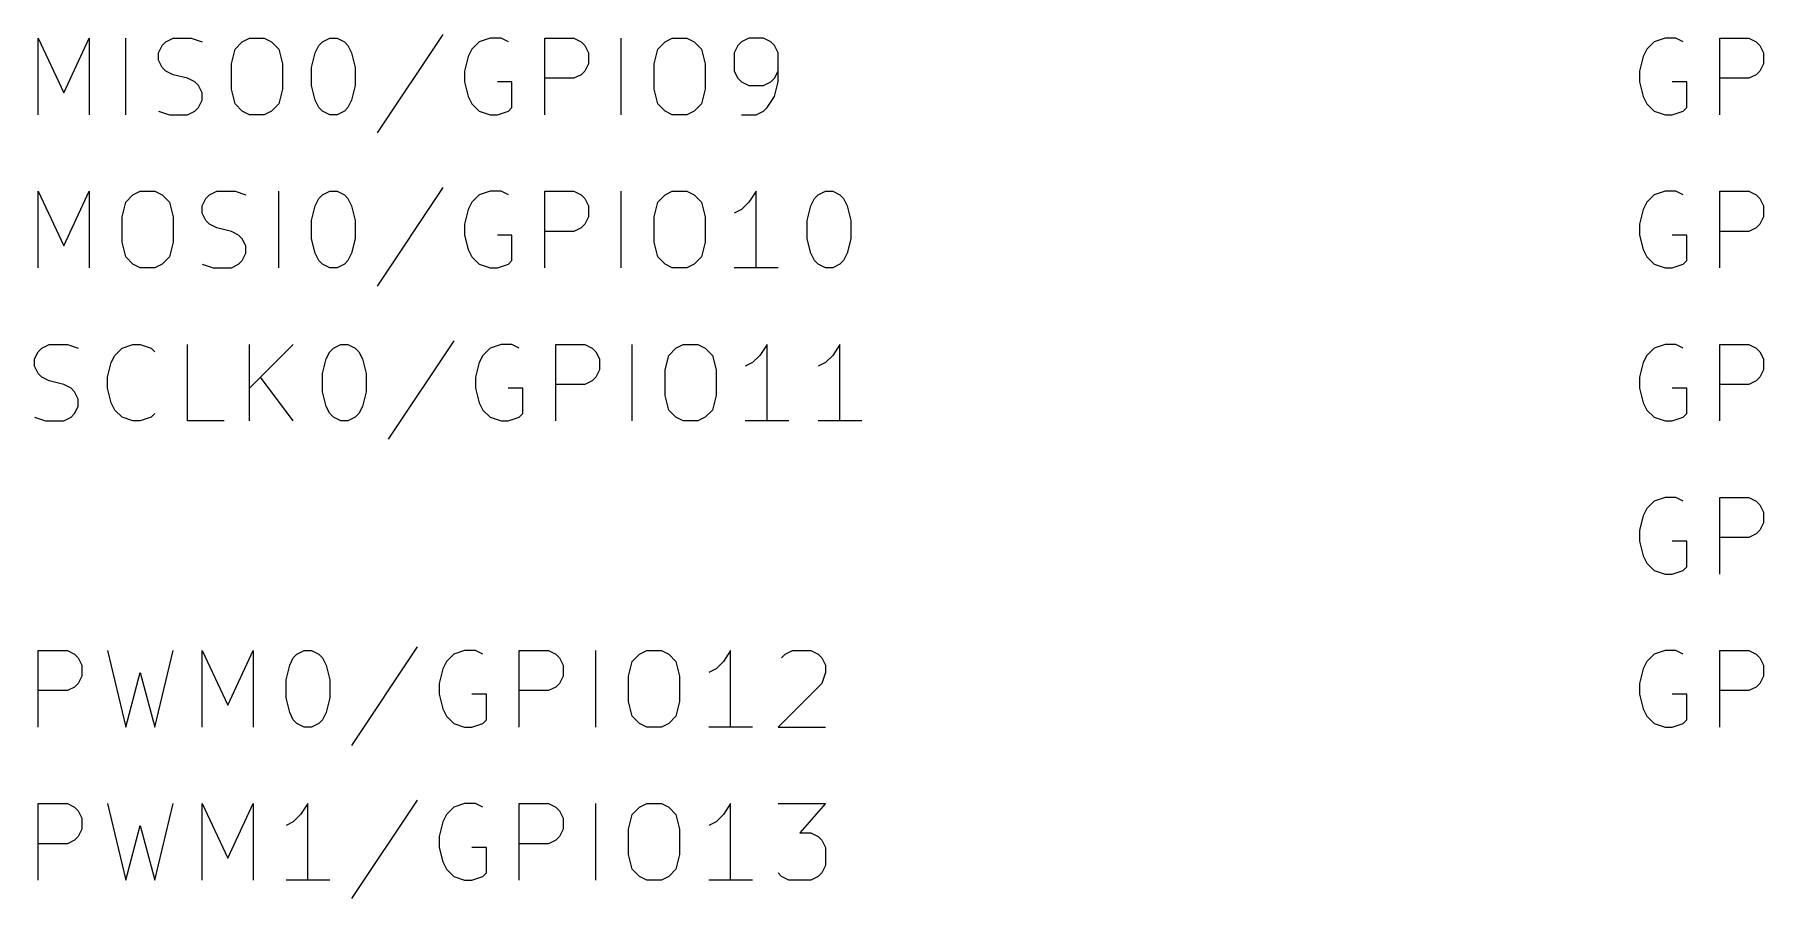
# Model space of a CAD drawing. Extents: x 0.4 to 11.3, y -7.9 to -0.4.
# Drawn here: x 6.6 to 7.729, y -3.985 to -3.421 of the extents above; entities that cross this region are included whole.
import ezdxf

# ---------------------------------------------------------------- set-up
doc = ezdxf.new("R2010")
doc.units = 0
doc.header["$MEASUREMENT"] = 0
doc.layers.add('CYAN2', color=4, linetype='CONTINUOUS')

msp = doc.modelspace()

# ---------------------------------------------------------------- linework, layer by layer
at = {"layer": 'CYAN2', "linetype": 'CONTINUOUS'}
for p, q in [((6.86619, -3.42075), (6.82333, -3.48504)), ((6.6019, -3.47313), (6.6019, -3.42313)), ((6.6019, -3.42313), (6.61857, -3.45885)), ((6.61857, -3.45885), (6.63524, -3.42313)), ((6.63524, -3.42313), (6.63524, -3.47313)), ((6.65904, -3.47313), (6.65904, -3.42313)), ((6.68048, -3.43265), (6.68285, -3.42789)), ((6.68048, -3.43742), (6.68048, -3.43265)), ((6.68285, -3.42789), (6.68524, -3.42551)), ((6.68524, -3.42551), (6.69, -3.42313)), ((6.69, -3.42313), (6.7019, -3.42313)), ((6.7019, -3.42313), (6.70905, -3.42551)), ((6.72809, -3.4398), (6.73047, -3.43028)), ((6.73047, -3.43028), (6.73524, -3.42551)), ((6.73524, -3.42551), (6.74, -3.42313)), ((6.74, -3.42313), (6.74952, -3.42313)), ((6.74952, -3.42313), (6.75428, -3.42551)), ((6.75428, -3.42551), (6.75904, -3.43028)), ((6.75904, -3.43028), (6.76143, -3.4398)), ((6.78048, -3.44218), (6.78285, -3.43265)), ((6.78285, -3.43265), (6.78524, -3.42789)), ((6.78524, -3.42789), (6.78762, -3.42551)), ((6.78762, -3.42551), (6.79238, -3.42313)), ((6.79238, -3.42313), (6.79714, -3.42313)), ((6.79714, -3.42313), (6.8019, -3.42551)), ((6.8019, -3.42551), (6.80428, -3.42789)), ((6.80428, -3.42789), (6.80667, -3.43265)), ((6.80667, -3.43265), (6.80905, -3.44218)), ((6.88524, -3.43028), (6.88285, -3.43504)), ((6.89, -3.42551), (6.88524, -3.43028)), ((6.89714, -3.42313), (6.89, -3.42551)), ((6.90428, -3.42313), (6.89714, -3.42313)), ((6.90905, -3.42551), (6.90428, -3.42313)), ((6.93285, -3.47313), (6.93285, -3.42313)), ((6.93285, -3.42313), (6.9519, -3.42313)), ((6.9519, -3.42313), (6.95667, -3.42551)), ((6.95667, -3.42551), (6.95905, -3.42789)), ((6.95905, -3.42789), (6.96143, -3.43265)), ((6.96143, -3.43265), (6.96143, -3.4398)), ((6.98285, -3.47313), (6.98285, -3.42313)), ((7.00429, -3.4398), (7.00667, -3.43028)), ((7.00667, -3.43028), (7.01143, -3.42551)), ((7.01143, -3.42551), (7.01619, -3.42313)), ((7.01619, -3.42313), (7.02571, -3.42313)), ((7.02571, -3.42313), (7.03048, -3.42551)), ((7.03048, -3.42551), (7.03524, -3.43028)), ((7.03524, -3.43028), (7.03762, -3.4398)), ((7.05905, -3.42789), (7.05667, -3.43265)), ((7.05667, -3.43265), (7.05667, -3.44456)), ((7.06143, -3.42551), (7.05905, -3.42789)), ((7.06619, -3.42313), (7.06143, -3.42551)), ((7.07572, -3.42313), (7.06619, -3.42313)), ((7.08048, -3.42551), (7.07572, -3.42313)), ((7.08286, -3.42789), (7.08048, -3.42551)), ((7.08524, -3.43265), (7.08286, -3.42789)), ((7.08524, -3.4517), (7.08524, -3.43265)), ((7.65285, -3.43028), (7.65047, -3.43504)), ((7.65762, -3.42551), (7.65285, -3.43028)), ((7.66476, -3.42313), (7.65762, -3.42551)), ((7.6719, -3.42313), (7.66476, -3.42313)), ((7.67667, -3.42551), (7.6719, -3.42313)), ((7.70047, -3.47313), (7.70047, -3.42313)), ((7.70047, -3.42313), (7.71952, -3.42313)), ((7.71952, -3.42313), (7.72428, -3.42551)), ((7.72428, -3.42551), (7.72667, -3.42789)), ((7.72667, -3.42789), (7.72904, -3.43265)), ((7.72904, -3.43265), (7.72904, -3.4398)), ((6.68285, -3.44218), (6.68048, -3.43742)), ((6.68524, -3.44456), (6.68285, -3.44218)), ((6.69, -3.44694), (6.68524, -3.44456)), ((6.72809, -3.45646), (6.72809, -3.4398)), ((6.76143, -3.4398), (6.76143, -3.45646)), ((6.78048, -3.45408), (6.78048, -3.44218)), ((6.80905, -3.44218), (6.80905, -3.45408)), ((6.88285, -3.43504), (6.88048, -3.44456)), ((6.88048, -3.44456), (6.88048, -3.4517)), ((6.95905, -3.44456), (6.95667, -3.44694)), ((6.96143, -3.4398), (6.95905, -3.44456)), ((7.00429, -3.45646), (7.00429, -3.4398)), ((7.03762, -3.4398), (7.03762, -3.45646)), ((7.05667, -3.44456), (7.05905, -3.44932)), ((7.08286, -3.44932), (7.08524, -3.44456)), ((7.65047, -3.43504), (7.64809, -3.44456)), ((7.64809, -3.44456), (7.64809, -3.4517)), ((7.72667, -3.44456), (7.72428, -3.44694)), ((7.72904, -3.4398), (7.72667, -3.44456)), ((6.69952, -3.44932), (6.69, -3.44694)), ((6.70428, -3.4517), (6.69952, -3.44932)), ((6.70667, -3.45408), (6.70428, -3.4517)), ((6.70905, -3.45885), (6.70667, -3.45408)), ((6.78285, -3.46361), (6.78048, -3.45408)), ((6.80905, -3.45408), (6.80667, -3.46361)), ((6.88048, -3.4517), (6.88285, -3.46122)), ((6.91143, -3.4517), (6.9019, -3.4517)), ((6.91143, -3.46837), (6.91143, -3.4517)), ((6.9519, -3.44932), (6.93285, -3.44932)), ((6.95667, -3.44694), (6.9519, -3.44932)), ((7.05905, -3.44932), (7.06143, -3.4517)), ((7.06143, -3.4517), (7.06619, -3.45408)), ((7.06619, -3.45408), (7.07572, -3.45408)), ((7.07572, -3.45408), (7.08048, -3.4517)), ((7.08048, -3.4517), (7.08286, -3.44932)), ((7.08286, -3.46122), (7.08524, -3.4517)), ((7.64809, -3.4517), (7.65047, -3.46122)), ((7.67904, -3.4517), (7.66952, -3.4517)), ((7.67904, -3.46837), (7.67904, -3.4517)), ((7.71952, -3.44932), (7.70047, -3.44932)), ((7.72428, -3.44694), (7.71952, -3.44932)), ((6.70667, -3.46837), (6.70905, -3.46361)), ((6.70905, -3.46361), (6.70905, -3.45885)), ((6.73047, -3.46599), (6.72809, -3.45646)), ((6.73524, -3.47075), (6.73047, -3.46599)), ((6.75904, -3.46599), (6.75428, -3.47075)), ((6.76143, -3.45646), (6.75904, -3.46599)), ((6.78524, -3.46837), (6.78285, -3.46361)), ((6.80667, -3.46361), (6.80428, -3.46837)), ((6.88285, -3.46122), (6.88524, -3.46599)), ((6.88524, -3.46599), (6.89, -3.47075)), ((7.00667, -3.46599), (7.00429, -3.45646)), ((7.01143, -3.47075), (7.00667, -3.46599)), ((7.03524, -3.46599), (7.03048, -3.47075)), ((7.03762, -3.45646), (7.03524, -3.46599)), ((7.07809, -3.46837), (7.08286, -3.46122)), ((7.65047, -3.46122), (7.65285, -3.46599)), ((7.65285, -3.46599), (7.65762, -3.47075)), ((6.68048, -3.47075), (6.68762, -3.47313)), ((6.68762, -3.47313), (6.69952, -3.47313)), ((6.69952, -3.47313), (6.70428, -3.47075)), ((6.70428, -3.47075), (6.70667, -3.46837)), ((6.74, -3.47313), (6.73524, -3.47075)), ((6.74952, -3.47313), (6.74, -3.47313)), ((6.75428, -3.47075), (6.74952, -3.47313)), ((6.78762, -3.47075), (6.78524, -3.46837)), ((6.79238, -3.47313), (6.78762, -3.47075)), ((6.79714, -3.47313), (6.79238, -3.47313)), ((6.8019, -3.47075), (6.79714, -3.47313)), ((6.80428, -3.46837), (6.8019, -3.47075)), ((6.89, -3.47075), (6.89714, -3.47313)), ((6.89714, -3.47313), (6.9019, -3.47313)), ((6.9019, -3.47313), (6.90905, -3.47075)), ((6.90905, -3.47075), (6.91143, -3.46837)), ((7.01619, -3.47313), (7.01143, -3.47075)), ((7.02571, -3.47313), (7.01619, -3.47313)), ((7.03048, -3.47075), (7.02571, -3.47313)), ((7.06143, -3.47313), (7.07095, -3.47313)), ((7.07095, -3.47313), (7.07572, -3.47075)), ((7.07572, -3.47075), (7.07809, -3.46837)), ((7.65762, -3.47075), (7.66476, -3.47313)), ((7.66476, -3.47313), (7.66952, -3.47313)), ((7.66952, -3.47313), (7.67667, -3.47075)), ((7.67667, -3.47075), (7.67904, -3.46837)), ((6.6019, -3.57313), (6.6019, -3.52313)), ((6.6019, -3.52313), (6.61857, -3.55885)), ((6.61857, -3.55885), (6.63524, -3.52313)), ((6.63524, -3.52313), (6.63524, -3.57313)), ((6.66381, -3.52551), (6.66857, -3.52313)), ((6.66857, -3.52313), (6.67809, -3.52313)), ((6.67809, -3.52313), (6.68285, -3.52551)), ((6.71381, -3.52551), (6.71857, -3.52313)), ((6.71857, -3.52313), (6.73047, -3.52313)), ((6.73047, -3.52313), (6.73762, -3.52551)), ((6.75904, -3.57313), (6.75904, -3.52313)), ((6.78762, -3.52551), (6.79238, -3.52313)), ((6.79238, -3.52313), (6.79714, -3.52313)), ((6.79714, -3.52313), (6.8019, -3.52551)), ((6.86619, -3.52075), (6.82333, -3.58504)), ((6.89714, -3.52313), (6.89, -3.52551)), ((6.90428, -3.52313), (6.89714, -3.52313)), ((6.90905, -3.52551), (6.90428, -3.52313)), ((6.93285, -3.57313), (6.93285, -3.52313)), ((6.93285, -3.52313), (6.9519, -3.52313)), ((6.9519, -3.52313), (6.95667, -3.52551)), ((6.98285, -3.57313), (6.98285, -3.52313)), ((7.01143, -3.52551), (7.01619, -3.52313)), ((7.01619, -3.52313), (7.02571, -3.52313)), ((7.02571, -3.52313), (7.03048, -3.52551)), ((7.07095, -3.52313), (7.06619, -3.53028)), ((7.07095, -3.57313), (7.07095, -3.52313)), ((7.11143, -3.52551), (7.11619, -3.52313)), ((7.11619, -3.52313), (7.12095, -3.52313)), ((7.12095, -3.52313), (7.12571, -3.52551)), ((7.66476, -3.52313), (7.65762, -3.52551)), ((7.6719, -3.52313), (7.66476, -3.52313)), ((7.67667, -3.52551), (7.6719, -3.52313)), ((7.70047, -3.57313), (7.70047, -3.52313)), ((7.70047, -3.52313), (7.71952, -3.52313)), ((7.71952, -3.52313), (7.72428, -3.52551)), ((6.65667, -3.5398), (6.65904, -3.53028)), ((6.65904, -3.53028), (6.66381, -3.52551)), ((6.68285, -3.52551), (6.68761, -3.53028)), ((6.68761, -3.53028), (6.69, -3.5398)), ((6.70905, -3.53265), (6.71143, -3.52789)), ((6.70905, -3.53742), (6.70905, -3.53265)), ((6.71143, -3.52789), (6.71381, -3.52551)), ((6.78048, -3.54218), (6.78285, -3.53265)), ((6.78285, -3.53265), (6.78524, -3.52789)), ((6.78524, -3.52789), (6.78762, -3.52551)), ((6.8019, -3.52551), (6.80428, -3.52789)), ((6.80428, -3.52789), (6.80667, -3.53265)), ((6.80667, -3.53265), (6.80905, -3.54218)), ((6.88285, -3.53504), (6.88048, -3.54456)), ((6.88524, -3.53028), (6.88285, -3.53504)), ((6.89, -3.52551), (6.88524, -3.53028)), ((6.95667, -3.52551), (6.95905, -3.52789)), ((6.95905, -3.52789), (6.96143, -3.53265)), ((6.96143, -3.53265), (6.96143, -3.5398)), ((7.00429, -3.5398), (7.00667, -3.53028)), ((7.00667, -3.53028), (7.01143, -3.52551)), ((7.03048, -3.52551), (7.03524, -3.53028)), ((7.03524, -3.53028), (7.03762, -3.5398)), ((7.06143, -3.53504), (7.05667, -3.53742)), ((7.06619, -3.53028), (7.06143, -3.53504)), ((7.10429, -3.54218), (7.10667, -3.53265)), ((7.10667, -3.53265), (7.10905, -3.52789)), ((7.10905, -3.52789), (7.11143, -3.52551)), ((7.12571, -3.52551), (7.12809, -3.52789)), ((7.12809, -3.52789), (7.13048, -3.53265)), ((7.13048, -3.53265), (7.13286, -3.54218)), ((7.65047, -3.53504), (7.64809, -3.54456)), ((7.65285, -3.53028), (7.65047, -3.53504)), ((7.65762, -3.52551), (7.65285, -3.53028)), ((7.72428, -3.52551), (7.72667, -3.52789)), ((7.72667, -3.52789), (7.72904, -3.53265)), ((7.72904, -3.53265), (7.72904, -3.5398)), ((6.65667, -3.55646), (6.65667, -3.5398)), ((6.69, -3.5398), (6.69, -3.55646)), ((6.71143, -3.54218), (6.70905, -3.53742)), ((6.71381, -3.54456), (6.71143, -3.54218)), ((6.71857, -3.54694), (6.71381, -3.54456)), ((6.78048, -3.55408), (6.78048, -3.54218)), ((6.80905, -3.54218), (6.80905, -3.55408)), ((6.88048, -3.54456), (6.88048, -3.5517)), ((6.95905, -3.54456), (6.95667, -3.54694)), ((6.96143, -3.5398), (6.95905, -3.54456)), ((7.00429, -3.55646), (7.00429, -3.5398)), ((7.03762, -3.5398), (7.03762, -3.55646)), ((7.10429, -3.55408), (7.10429, -3.54218)), ((7.13286, -3.54218), (7.13286, -3.55408)), ((7.64809, -3.54456), (7.64809, -3.5517)), ((7.72667, -3.54456), (7.72428, -3.54694)), ((7.72904, -3.5398), (7.72667, -3.54456)), ((6.65904, -3.56599), (6.65667, -3.55646)), ((6.69, -3.55646), (6.68761, -3.56599)), ((6.72809, -3.54932), (6.71857, -3.54694)), ((6.73285, -3.5517), (6.72809, -3.54932)), ((6.73524, -3.55408), (6.73285, -3.5517)), ((6.73762, -3.55885), (6.73524, -3.55408)), ((6.78285, -3.56361), (6.78048, -3.55408)), ((6.80905, -3.55408), (6.80667, -3.56361)), ((6.88048, -3.5517), (6.88285, -3.56122)), ((6.91143, -3.5517), (6.9019, -3.5517)), ((6.91143, -3.56837), (6.91143, -3.5517)), ((6.9519, -3.54932), (6.93285, -3.54932)), ((6.95667, -3.54694), (6.9519, -3.54932)), ((7.00667, -3.56599), (7.00429, -3.55646)), ((7.03762, -3.55646), (7.03524, -3.56599)), ((7.10667, -3.56361), (7.10429, -3.55408)), ((7.13286, -3.55408), (7.13048, -3.56361)), ((7.64809, -3.5517), (7.65047, -3.56122)), ((7.67904, -3.5517), (7.66952, -3.5517)), ((7.67904, -3.56837), (7.67904, -3.5517)), ((7.71952, -3.54932), (7.70047, -3.54932)), ((7.72428, -3.54694), (7.71952, -3.54932)), ((6.66381, -3.57075), (6.65904, -3.56599)), ((6.68761, -3.56599), (6.68285, -3.57075)), ((6.73285, -3.57075), (6.73524, -3.56837)), ((6.73524, -3.56837), (6.73762, -3.56361)), ((6.73762, -3.56361), (6.73762, -3.55885)), ((6.78524, -3.56837), (6.78285, -3.56361)), ((6.78762, -3.57075), (6.78524, -3.56837)), ((6.80428, -3.56837), (6.8019, -3.57075)), ((6.80667, -3.56361), (6.80428, -3.56837)), ((6.88285, -3.56122), (6.88524, -3.56599)), ((6.88524, -3.56599), (6.89, -3.57075)), ((6.90905, -3.57075), (6.91143, -3.56837)), ((7.01143, -3.57075), (7.00667, -3.56599)), ((7.03524, -3.56599), (7.03048, -3.57075)), ((7.10905, -3.56837), (7.10667, -3.56361)), ((7.11143, -3.57075), (7.10905, -3.56837)), ((7.12809, -3.56837), (7.12571, -3.57075)), ((7.13048, -3.56361), (7.12809, -3.56837)), ((7.65047, -3.56122), (7.65285, -3.56599)), ((7.65285, -3.56599), (7.65762, -3.57075)), ((7.67667, -3.57075), (7.67904, -3.56837)), ((6.66857, -3.57313), (6.66381, -3.57075)), ((6.67809, -3.57313), (6.66857, -3.57313)), ((6.68285, -3.57075), (6.67809, -3.57313)), ((6.70905, -3.57075), (6.71619, -3.57313)), ((6.71619, -3.57313), (6.72809, -3.57313)), ((6.72809, -3.57313), (6.73285, -3.57075)), ((6.79238, -3.57313), (6.78762, -3.57075)), ((6.79714, -3.57313), (6.79238, -3.57313)), ((6.8019, -3.57075), (6.79714, -3.57313)), ((6.89, -3.57075), (6.89714, -3.57313)), ((6.89714, -3.57313), (6.9019, -3.57313)), ((6.9019, -3.57313), (6.90905, -3.57075)), ((7.01619, -3.57313), (7.01143, -3.57075)), ((7.02571, -3.57313), (7.01619, -3.57313)), ((7.03048, -3.57075), (7.02571, -3.57313)), ((7.08524, -3.57313), (7.05667, -3.57313)), ((7.11619, -3.57313), (7.11143, -3.57075)), ((7.12095, -3.57313), (7.11619, -3.57313)), ((7.12571, -3.57075), (7.12095, -3.57313)), ((7.65762, -3.57075), (7.66476, -3.57313)), ((7.66476, -3.57313), (7.66952, -3.57313)), ((7.66952, -3.57313), (7.67667, -3.57075)), ((6.6019, -3.62789), (6.60428, -3.62551)), ((6.60428, -3.62551), (6.60905, -3.62313)), ((6.60905, -3.62313), (6.62095, -3.62313)), ((6.62095, -3.62313), (6.62809, -3.62551)), ((6.6519, -3.63028), (6.65667, -3.62551)), ((6.65667, -3.62551), (6.66381, -3.62313)), ((6.66381, -3.62313), (6.66857, -3.62313)), ((6.66857, -3.62313), (6.67571, -3.62551)), ((6.67571, -3.62551), (6.67809, -3.62789)), ((6.69952, -3.67313), (6.69952, -3.62313)), ((6.74, -3.67313), (6.74, -3.62313)), ((6.76857, -3.62313), (6.74, -3.6517)), ((6.79238, -3.62789), (6.79476, -3.62551)), ((6.79476, -3.62551), (6.79952, -3.62313)), ((6.79952, -3.62313), (6.80428, -3.62313)), ((6.80428, -3.62313), (6.80904, -3.62551)), ((6.80904, -3.62551), (6.81143, -3.62789)), ((6.87333, -3.62075), (6.83047, -3.68504)), ((6.89714, -3.62551), (6.89238, -3.63028)), ((6.90428, -3.62313), (6.89714, -3.62551)), ((6.91143, -3.62313), (6.90428, -3.62313)), ((6.91619, -3.62551), (6.91143, -3.62313)), ((6.94, -3.67313), (6.94, -3.62313)), ((6.94, -3.62313), (6.95904, -3.62313)), ((6.95904, -3.62313), (6.96381, -3.62551)), ((6.96381, -3.62551), (6.96619, -3.62789)), ((6.99, -3.67313), (6.99, -3.62313)), ((7.01381, -3.63028), (7.01857, -3.62551)), ((7.01857, -3.62551), (7.02333, -3.62313)), ((7.02333, -3.62313), (7.03285, -3.62313)), ((7.03285, -3.62313), (7.03762, -3.62551)), ((7.03762, -3.62551), (7.04238, -3.63028)), ((7.07809, -3.62313), (7.07333, -3.63028)), ((7.07809, -3.67313), (7.07809, -3.62313)), ((7.12571, -3.62313), (7.12095, -3.63028)), ((7.12571, -3.67313), (7.12571, -3.62313)), ((7.65762, -3.62551), (7.65285, -3.63028)), ((7.66476, -3.62313), (7.65762, -3.62551)), ((7.6719, -3.62313), (7.66476, -3.62313)), ((7.67667, -3.62551), (7.6719, -3.62313)), ((7.70047, -3.67313), (7.70047, -3.62313)), ((7.70047, -3.62313), (7.71952, -3.62313)), ((7.71952, -3.62313), (7.72428, -3.62551)), ((7.72428, -3.62551), (7.72667, -3.62789)), ((6.59952, -3.63265), (6.6019, -3.62789)), ((6.59952, -3.63742), (6.59952, -3.63265)), ((6.64714, -3.64456), (6.64952, -3.63504)), ((6.64952, -3.63504), (6.6519, -3.63028)), ((6.78762, -3.64218), (6.79, -3.63265)), ((6.79, -3.63265), (6.79238, -3.62789)), ((6.81143, -3.62789), (6.81381, -3.63265)), ((6.81381, -3.63265), (6.81619, -3.64218)), ((6.89, -3.63504), (6.88762, -3.64456)), ((6.89238, -3.63028), (6.89, -3.63504)), ((6.96619, -3.62789), (6.96857, -3.63265)), ((6.96857, -3.63265), (6.96857, -3.6398)), ((7.01143, -3.6398), (7.01381, -3.63028)), ((7.04238, -3.63028), (7.04476, -3.6398)), ((7.06857, -3.63504), (7.06381, -3.63742)), ((7.07333, -3.63028), (7.06857, -3.63504)), ((7.11619, -3.63504), (7.11143, -3.63742)), ((7.12095, -3.63028), (7.11619, -3.63504)), ((7.65047, -3.63504), (7.64809, -3.64456)), ((7.65285, -3.63028), (7.65047, -3.63504)), ((7.72667, -3.62789), (7.72904, -3.63265)), ((7.72904, -3.63265), (7.72904, -3.6398)), ((6.6019, -3.64218), (6.59952, -3.63742)), ((6.60428, -3.64456), (6.6019, -3.64218)), ((6.60905, -3.64694), (6.60428, -3.64456)), ((6.61857, -3.64932), (6.60905, -3.64694)), ((6.64714, -3.6517), (6.64714, -3.64456)), ((6.76857, -3.67313), (6.74714, -3.64456)), ((6.78762, -3.65408), (6.78762, -3.64218)), ((6.81619, -3.64218), (6.81619, -3.65408)), ((6.88762, -3.64456), (6.88762, -3.6517)), ((6.96381, -3.64694), (6.95904, -3.64932)), ((6.96619, -3.64456), (6.96381, -3.64694)), ((6.96857, -3.6398), (6.96619, -3.64456)), ((7.01143, -3.65646), (7.01143, -3.6398)), ((7.04476, -3.6398), (7.04476, -3.65646)), ((7.64809, -3.64456), (7.64809, -3.6517)), ((7.72428, -3.64694), (7.71952, -3.64932)), ((7.72667, -3.64456), (7.72428, -3.64694)), ((7.72904, -3.6398), (7.72667, -3.64456)), ((6.62333, -3.6517), (6.61857, -3.64932)), ((6.62571, -3.65408), (6.62333, -3.6517)), ((6.62809, -3.65885), (6.62571, -3.65408)), ((6.62809, -3.66361), (6.62809, -3.65885)), ((6.64952, -3.66122), (6.64714, -3.6517)), ((6.79, -3.66361), (6.78762, -3.65408)), ((6.81619, -3.65408), (6.81381, -3.66361)), ((6.88762, -3.6517), (6.89, -3.66122)), ((6.91857, -3.6517), (6.90904, -3.6517)), ((6.91857, -3.66837), (6.91857, -3.6517)), ((6.95904, -3.64932), (6.94, -3.64932)), ((7.01381, -3.66599), (7.01143, -3.65646)), ((7.04476, -3.65646), (7.04238, -3.66599)), ((7.64809, -3.6517), (7.65047, -3.66122)), ((7.67904, -3.6517), (7.66952, -3.6517)), ((7.67904, -3.66837), (7.67904, -3.6517)), ((7.71952, -3.64932), (7.70047, -3.64932)), ((6.59952, -3.67075), (6.60667, -3.67313)), ((6.61857, -3.67313), (6.62333, -3.67075)), ((6.62333, -3.67075), (6.62571, -3.66837)), ((6.62571, -3.66837), (6.62809, -3.66361)), ((6.6519, -3.66599), (6.64952, -3.66122)), ((6.65667, -3.67075), (6.6519, -3.66599)), ((6.66381, -3.67313), (6.65667, -3.67075)), ((6.67571, -3.67075), (6.66857, -3.67313)), ((6.67809, -3.66837), (6.67571, -3.67075)), ((6.79238, -3.66837), (6.79, -3.66361)), ((6.79476, -3.67075), (6.79238, -3.66837)), ((6.79952, -3.67313), (6.79476, -3.67075)), ((6.80904, -3.67075), (6.80428, -3.67313)), ((6.81143, -3.66837), (6.80904, -3.67075)), ((6.81381, -3.66361), (6.81143, -3.66837)), ((6.89, -3.66122), (6.89238, -3.66599)), ((6.89238, -3.66599), (6.89714, -3.67075)), ((6.89714, -3.67075), (6.90428, -3.67313)), ((6.90904, -3.67313), (6.91619, -3.67075)), ((6.91619, -3.67075), (6.91857, -3.66837)), ((7.01857, -3.67075), (7.01381, -3.66599)), ((7.02333, -3.67313), (7.01857, -3.67075)), ((7.03762, -3.67075), (7.03285, -3.67313)), ((7.04238, -3.66599), (7.03762, -3.67075)), ((7.65047, -3.66122), (7.65285, -3.66599)), ((7.65285, -3.66599), (7.65762, -3.67075)), ((7.65762, -3.67075), (7.66476, -3.67313)), ((7.66952, -3.67313), (7.67667, -3.67075)), ((7.67667, -3.67075), (7.67904, -3.66837)), ((6.60667, -3.67313), (6.61857, -3.67313)), ((6.66857, -3.67313), (6.66381, -3.67313)), ((6.72333, -3.67313), (6.69952, -3.67313)), ((6.80428, -3.67313), (6.79952, -3.67313)), ((6.90428, -3.67313), (6.90904, -3.67313)), ((7.03285, -3.67313), (7.02333, -3.67313)), ((7.09238, -3.67313), (7.06381, -3.67313)), ((7.14, -3.67313), (7.11143, -3.67313)), ((7.66476, -3.67313), (7.66952, -3.67313)), ((7.65762, -3.72551), (7.65285, -3.73028)), ((7.66476, -3.72313), (7.65762, -3.72551)), ((7.6719, -3.72313), (7.66476, -3.72313)), ((7.67667, -3.72551), (7.6719, -3.72313)), ((7.70047, -3.77313), (7.70047, -3.72313)), ((7.70047, -3.72313), (7.71952, -3.72313)), ((7.71952, -3.72313), (7.72428, -3.72551)), ((7.72428, -3.72551), (7.72667, -3.72789)), ((7.65047, -3.73504), (7.64809, -3.74456)), ((7.65285, -3.73028), (7.65047, -3.73504)), ((7.72667, -3.72789), (7.72904, -3.73265)), ((7.72904, -3.73265), (7.72904, -3.7398)), ((7.64809, -3.74456), (7.64809, -3.7517)), ((7.71952, -3.74932), (7.70047, -3.74932)), ((7.72428, -3.74694), (7.71952, -3.74932)), ((7.72667, -3.74456), (7.72428, -3.74694)), ((7.72904, -3.7398), (7.72667, -3.74456)), ((7.64809, -3.7517), (7.65047, -3.76122)), ((7.65047, -3.76122), (7.65285, -3.76599)), ((7.67904, -3.7517), (7.66952, -3.7517)), ((7.67904, -3.76837), (7.67904, -3.7517)), ((7.65285, -3.76599), (7.65762, -3.77075)), ((7.65762, -3.77075), (7.66476, -3.77313)), ((7.66952, -3.77313), (7.67667, -3.77075)), ((7.67667, -3.77075), (7.67904, -3.76837)), ((7.66476, -3.77313), (7.66952, -3.77313)), ((6.6019, -3.87313), (6.6019, -3.82313)), ((6.6019, -3.82313), (6.62095, -3.82313)), ((6.62095, -3.82313), (6.62571, -3.82551)), ((6.62571, -3.82551), (6.62809, -3.82789)), ((6.62809, -3.82789), (6.63047, -3.83265)), ((6.64714, -3.82313), (6.65905, -3.87313)), ((6.67809, -3.87313), (6.69, -3.82313)), ((6.70904, -3.87313), (6.70904, -3.82313)), ((6.70904, -3.82313), (6.72571, -3.85885)), ((6.72571, -3.85885), (6.74238, -3.82313)), ((6.74238, -3.82313), (6.74238, -3.87313)), ((6.76619, -3.83265), (6.76857, -3.82789)), ((6.76857, -3.82789), (6.77095, -3.82551)), ((6.77095, -3.82551), (6.77571, -3.82313)), ((6.77571, -3.82313), (6.78047, -3.82313)), ((6.78047, -3.82313), (6.78523, -3.82551)), ((6.78523, -3.82551), (6.78761, -3.82789)), ((6.78761, -3.82789), (6.79, -3.83265)), ((6.84952, -3.82075), (6.80666, -3.88504)), ((6.87333, -3.82551), (6.86857, -3.83028)), ((6.88047, -3.82313), (6.87333, -3.82551)), ((6.88761, -3.82313), (6.88047, -3.82313)), ((6.89238, -3.82551), (6.88761, -3.82313)), ((6.91619, -3.87313), (6.91619, -3.82313)), ((6.91619, -3.82313), (6.93523, -3.82313)), ((6.93523, -3.82313), (6.94, -3.82551)), ((6.94, -3.82551), (6.94238, -3.82789)), ((6.94238, -3.82789), (6.94476, -3.83265)), ((6.96619, -3.87313), (6.96619, -3.82313)), ((6.99, -3.83028), (6.99476, -3.82551)), ((6.99476, -3.82551), (6.99952, -3.82313)), ((6.99952, -3.82313), (7.00904, -3.82313)), ((7.00904, -3.82313), (7.01381, -3.82551)), ((7.01381, -3.82551), (7.01857, -3.83028)), ((7.05428, -3.82313), (7.04952, -3.83028)), ((7.05428, -3.87313), (7.05428, -3.82313)), ((7.08762, -3.82789), (7.09, -3.82551)), ((7.09, -3.82551), (7.09476, -3.82313)), ((7.09476, -3.82313), (7.10667, -3.82313)), ((7.10667, -3.82313), (7.11143, -3.82551)), ((7.11143, -3.82551), (7.11381, -3.82789)), ((7.11381, -3.82789), (7.11619, -3.83265)), ((7.65762, -3.82551), (7.65285, -3.83028)), ((7.66476, -3.82313), (7.65762, -3.82551)), ((7.6719, -3.82313), (7.66476, -3.82313)), ((7.67667, -3.82551), (7.6719, -3.82313)), ((7.70047, -3.87313), (7.70047, -3.82313)), ((7.70047, -3.82313), (7.71952, -3.82313)), ((7.71952, -3.82313), (7.72428, -3.82551)), ((7.72428, -3.82551), (7.72667, -3.82789)), ((7.72667, -3.82789), (7.72904, -3.83265)), ((6.63047, -3.8398), (6.62809, -3.84456)), ((6.63047, -3.83265), (6.63047, -3.8398)), ((6.65905, -3.87313), (6.66857, -3.83742)), ((6.66857, -3.83742), (6.67809, -3.87313)), ((6.76381, -3.84218), (6.76619, -3.83265)), ((6.79, -3.83265), (6.79238, -3.84218)), ((6.86619, -3.83504), (6.86381, -3.84456)), ((6.86857, -3.83028), (6.86619, -3.83504)), ((6.94476, -3.8398), (6.94238, -3.84456)), ((6.94476, -3.83265), (6.94476, -3.8398)), ((6.98762, -3.8398), (6.99, -3.83028)), ((6.98762, -3.85646), (6.98762, -3.8398)), ((7.01857, -3.83028), (7.02095, -3.8398)), ((7.02095, -3.8398), (7.02095, -3.85646)), ((7.04476, -3.83504), (7.04, -3.83742)), ((7.04952, -3.83028), (7.04476, -3.83504)), ((7.11619, -3.83742), (7.11381, -3.84456)), ((7.11619, -3.83265), (7.11619, -3.83742)), ((7.65047, -3.83504), (7.64809, -3.84456)), ((7.65285, -3.83028), (7.65047, -3.83504)), ((7.72904, -3.8398), (7.72667, -3.84456)), ((7.72904, -3.83265), (7.72904, -3.8398)), ((6.62095, -3.84932), (6.6019, -3.84932)), ((6.62571, -3.84694), (6.62095, -3.84932)), ((6.62809, -3.84456), (6.62571, -3.84694)), ((6.76381, -3.85408), (6.76381, -3.84218)), ((6.79238, -3.84218), (6.79238, -3.85408)), ((6.86381, -3.84456), (6.86381, -3.8517)), ((6.93523, -3.84932), (6.91619, -3.84932)), ((6.94, -3.84694), (6.93523, -3.84932)), ((6.94238, -3.84456), (6.94, -3.84694)), ((7.11381, -3.84456), (7.08524, -3.87313)), ((7.64809, -3.84456), (7.64809, -3.8517)), ((7.71952, -3.84932), (7.70047, -3.84932)), ((7.72428, -3.84694), (7.71952, -3.84932)), ((7.72667, -3.84456), (7.72428, -3.84694)), ((6.76619, -3.86361), (6.76381, -3.85408)), ((6.79238, -3.85408), (6.79, -3.86361)), ((6.86381, -3.8517), (6.86619, -3.86122)), ((6.86619, -3.86122), (6.86857, -3.86599)), ((6.89476, -3.8517), (6.88523, -3.8517)), ((6.89476, -3.86837), (6.89476, -3.8517)), ((6.99, -3.86599), (6.98762, -3.85646)), ((7.02095, -3.85646), (7.01857, -3.86599)), ((7.64809, -3.8517), (7.65047, -3.86122)), ((7.65047, -3.86122), (7.65285, -3.86599)), ((7.67904, -3.8517), (7.66952, -3.8517)), ((7.67904, -3.86837), (7.67904, -3.8517)), ((6.76857, -3.86837), (6.76619, -3.86361)), ((6.77095, -3.87075), (6.76857, -3.86837)), ((6.77571, -3.87313), (6.77095, -3.87075)), ((6.78047, -3.87313), (6.77571, -3.87313)), ((6.78523, -3.87075), (6.78047, -3.87313)), ((6.78761, -3.86837), (6.78523, -3.87075)), ((6.79, -3.86361), (6.78761, -3.86837)), ((6.86857, -3.86599), (6.87333, -3.87075)), ((6.87333, -3.87075), (6.88047, -3.87313)), ((6.88047, -3.87313), (6.88523, -3.87313)), ((6.88523, -3.87313), (6.89238, -3.87075)), ((6.89238, -3.87075), (6.89476, -3.86837)), ((6.99476, -3.87075), (6.99, -3.86599)), ((6.99952, -3.87313), (6.99476, -3.87075)), ((7.00904, -3.87313), (6.99952, -3.87313)), ((7.01381, -3.87075), (7.00904, -3.87313)), ((7.01857, -3.86599), (7.01381, -3.87075)), ((7.06857, -3.87313), (7.04, -3.87313)), ((7.08524, -3.87313), (7.11619, -3.87313)), ((7.65285, -3.86599), (7.65762, -3.87075)), ((7.65762, -3.87075), (7.66476, -3.87313)), ((7.66476, -3.87313), (7.66952, -3.87313)), ((7.66952, -3.87313), (7.67667, -3.87075)), ((7.67667, -3.87075), (7.67904, -3.86837)), ((6.6019, -3.97313), (6.6019, -3.92313)), ((6.6019, -3.92313), (6.62095, -3.92313)), ((6.62095, -3.92313), (6.62571, -3.92551)), ((6.62571, -3.92551), (6.62809, -3.92789)), ((6.62809, -3.92789), (6.63047, -3.93265)), ((6.64714, -3.92313), (6.65905, -3.97313)), ((6.67809, -3.97313), (6.69, -3.92313)), ((6.70904, -3.97313), (6.70904, -3.92313)), ((6.70904, -3.92313), (6.72571, -3.95885)), ((6.72571, -3.95885), (6.74238, -3.92313)), ((6.74238, -3.92313), (6.74238, -3.97313)), ((6.77333, -3.93028), (6.76857, -3.93504)), ((6.77809, -3.92313), (6.77333, -3.93028)), ((6.77809, -3.97313), (6.77809, -3.92313)), ((6.84952, -3.92075), (6.80666, -3.98504)), ((6.86857, -3.93028), (6.86619, -3.93504)), ((6.87333, -3.92551), (6.86857, -3.93028)), ((6.88047, -3.92313), (6.87333, -3.92551)), ((6.88761, -3.92313), (6.88047, -3.92313)), ((6.89238, -3.92551), (6.88761, -3.92313)), ((6.91619, -3.97313), (6.91619, -3.92313)), ((6.91619, -3.92313), (6.93523, -3.92313)), ((6.93523, -3.92313), (6.94, -3.92551)), ((6.94, -3.92551), (6.94238, -3.92789)), ((6.94238, -3.92789), (6.94476, -3.93265)), ((6.96619, -3.97313), (6.96619, -3.92313)), ((6.98762, -3.9398), (6.99, -3.93028)), ((6.99, -3.93028), (6.99476, -3.92551)), ((6.99476, -3.92551), (6.99952, -3.92313)), ((6.99952, -3.92313), (7.00904, -3.92313)), ((7.00904, -3.92313), (7.01381, -3.92551)), ((7.01381, -3.92551), (7.01857, -3.93028)), ((7.01857, -3.93028), (7.02095, -3.9398)), ((7.04952, -3.93028), (7.04476, -3.93504)), ((7.05428, -3.92313), (7.04952, -3.93028)), ((7.05428, -3.97313), (7.05428, -3.92313)), ((7.08524, -3.92313), (7.11619, -3.92313)), ((7.11619, -3.92313), (7.09952, -3.94218)), ((6.63047, -3.9398), (6.62809, -3.94456)), ((6.63047, -3.93265), (6.63047, -3.9398)), ((6.65905, -3.97313), (6.66857, -3.93742)), ((6.66857, -3.93742), (6.67809, -3.97313)), ((6.76857, -3.93504), (6.76381, -3.93742)), ((6.86619, -3.93504), (6.86381, -3.94456)), ((6.94476, -3.9398), (6.94238, -3.94456)), ((6.94476, -3.93265), (6.94476, -3.9398)), ((6.98762, -3.95646), (6.98762, -3.9398)), ((7.02095, -3.9398), (7.02095, -3.95646)), ((7.04476, -3.93504), (7.04, -3.93742)), ((6.62095, -3.94932), (6.6019, -3.94932)), ((6.62571, -3.94694), (6.62095, -3.94932)), ((6.62809, -3.94456), (6.62571, -3.94694)), ((6.86381, -3.94456), (6.86381, -3.9517)), ((6.86381, -3.9517), (6.86619, -3.96122)), ((6.89476, -3.9517), (6.88523, -3.9517)), ((6.89476, -3.96837), (6.89476, -3.9517)), ((6.93523, -3.94932), (6.91619, -3.94932)), ((6.94, -3.94694), (6.93523, -3.94932)), ((6.94238, -3.94456), (6.94, -3.94694)), ((7.09952, -3.94218), (7.10667, -3.94218)), ((7.10667, -3.94218), (7.11143, -3.94456)), ((7.11143, -3.94456), (7.11381, -3.94694)), ((7.11381, -3.94694), (7.11619, -3.9517)), ((7.11619, -3.9517), (7.11619, -3.96361)), ((6.86619, -3.96122), (6.86857, -3.96599)), ((6.99, -3.96599), (6.98762, -3.95646)), ((7.02095, -3.95646), (7.01857, -3.96599)), ((7.11619, -3.96361), (7.11381, -3.96837)), ((6.79238, -3.97313), (6.76381, -3.97313)), ((6.86857, -3.96599), (6.87333, -3.97075)), ((6.87333, -3.97075), (6.88047, -3.97313)), ((6.88047, -3.97313), (6.88523, -3.97313)), ((6.88523, -3.97313), (6.89238, -3.97075)), ((6.89238, -3.97075), (6.89476, -3.96837)), ((6.99476, -3.97075), (6.99, -3.96599)), ((6.99952, -3.97313), (6.99476, -3.97075)), ((7.00904, -3.97313), (6.99952, -3.97313)), ((7.01381, -3.97075), (7.00904, -3.97313)), ((7.01857, -3.96599), (7.01381, -3.97075)), ((7.06857, -3.97313), (7.04, -3.97313)), ((7.08762, -3.97075), (7.08524, -3.96837)), ((7.09238, -3.97313), (7.08762, -3.97075)), ((7.10667, -3.97313), (7.09238, -3.97313)), ((7.11143, -3.97075), (7.10667, -3.97313)), ((7.11381, -3.96837), (7.11143, -3.97075))]:
    msp.add_line(p, q, dxfattribs=at)

doc.saveas('drawing.dxf')
